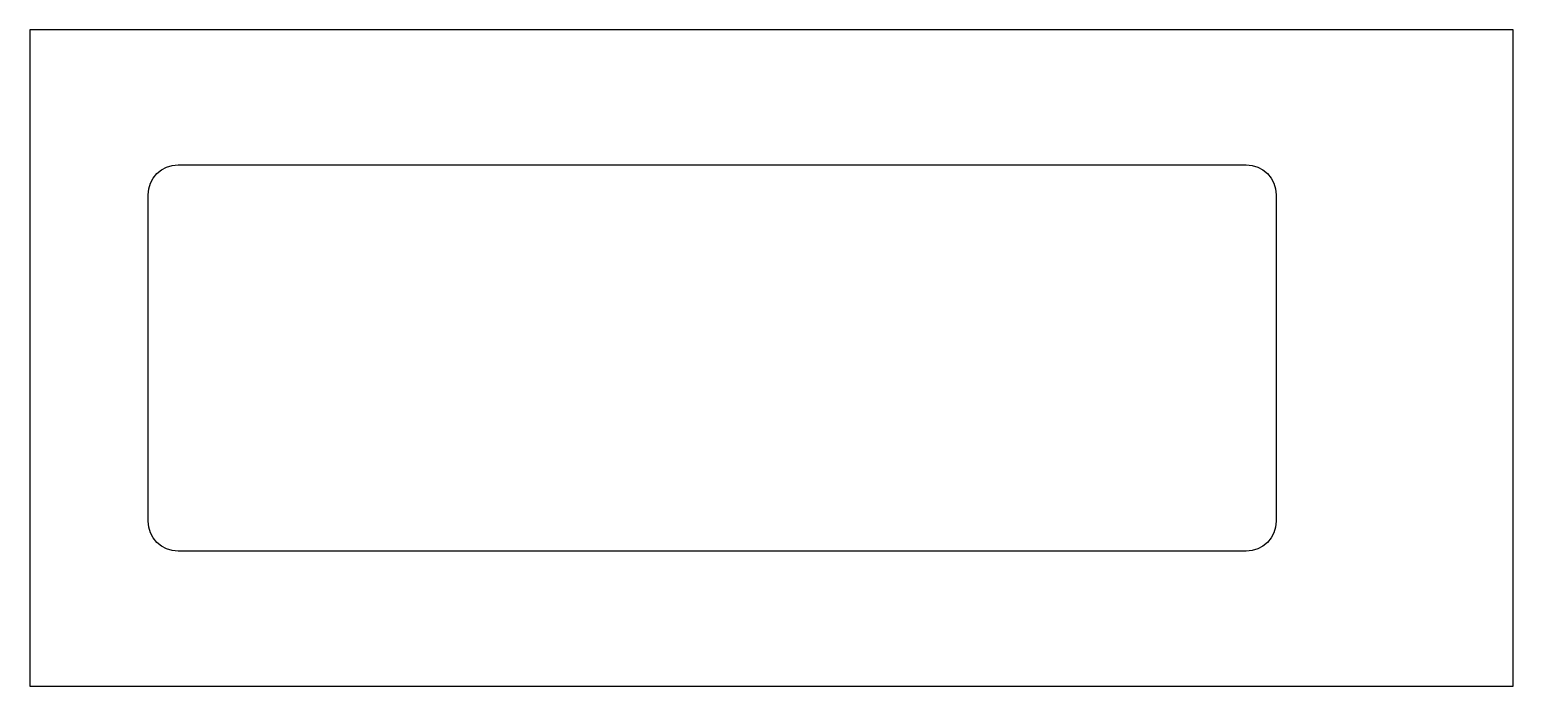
# Model space of a CAD drawing. Header units: metres. Extents: x 0 to 500, y -111 to 111.
import ezdxf

# ---------------------------------------------------------------- set-up
doc = ezdxf.new("R2010")
doc.units = ezdxf.units.M

msp = doc.modelspace()

# ---------------------------------------------------------------- linework, layer by layer
for p, q in [((500, 110.59), (0, 110.59)), ((0, 110.59), (0, -110.59)), ((500, -110.59), (500, 110.59)), ((48.0335, 64.8863), (50, 65.08)), ((50, 65.08), (410, 65.08)), ((410, 65.08), (411.967, 64.8863)), ((40.6873, 58.8574), (41.6188, 60.6001)), ((41.6188, 60.6001), (42.8724, 62.1276)), ((42.8724, 62.1276), (44.3998, 63.3812)), ((44.3998, 63.3812), (46.1425, 64.3127)), ((46.1425, 64.3127), (48.0335, 64.8863)), ((411.967, 64.8863), (413.857, 64.3127)), ((413.857, 64.3127), (415.6, 63.3812)), ((415.6, 63.3812), (417.128, 62.1276)), ((417.128, 62.1276), (418.381, 60.6001)), ((418.381, 60.6001), (419.313, 58.8574)), ((39.92, 55), (40.1137, 56.9665)), ((39.92, -55), (39.92, 55)), ((40.1137, 56.9665), (40.6873, 58.8574)), ((419.313, 58.8574), (419.886, 56.9665)), ((419.886, 56.9665), (420.08, 55)), ((420.08, 55), (420.08, -55)), ((40.1137, -56.9665), (39.92, -55)), ((420.08, -55), (419.886, -56.9665)), ((40.6873, -58.8574), (40.1137, -56.9665)), ((41.6188, -60.6001), (40.6873, -58.8574)), ((419.313, -58.8574), (418.381, -60.6001)), ((419.886, -56.9665), (419.313, -58.8574)), ((42.8724, -62.1276), (41.6188, -60.6001)), ((44.3998, -63.3812), (42.8724, -62.1276)), ((46.1425, -64.3127), (44.3998, -63.3812)), ((48.0335, -64.8863), (46.1425, -64.3127)), ((50, -65.08), (48.0335, -64.8863)), ((411.967, -64.8863), (410, -65.08)), ((413.857, -64.3127), (411.967, -64.8863)), ((415.6, -63.3812), (413.857, -64.3127)), ((417.128, -62.1276), (415.6, -63.3812)), ((418.381, -60.6001), (417.128, -62.1276)), ((410, -65.08), (50, -65.08)), ((0, -110.59), (500, -110.59))]:
    msp.add_line(p, q)

doc.saveas('drawing.dxf')
